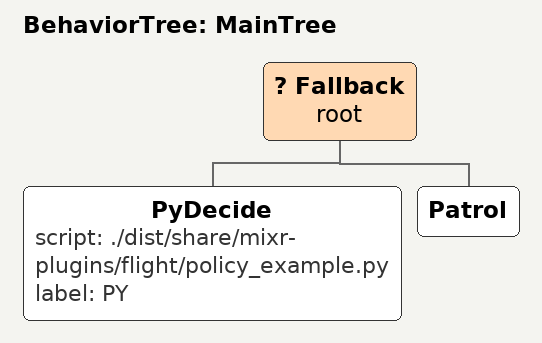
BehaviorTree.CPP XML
<root main_tree_to_execute="MainTree">
  <BehaviorTree ID="MainTree">
    <Fallback name="root">

      <PyDecide script="./dist/share/mixr-plugins/flight/policy_example.py"
                label="PY"/>

      <Patrol/>

    </Fallback>
  </BehaviorTree>

</root>
